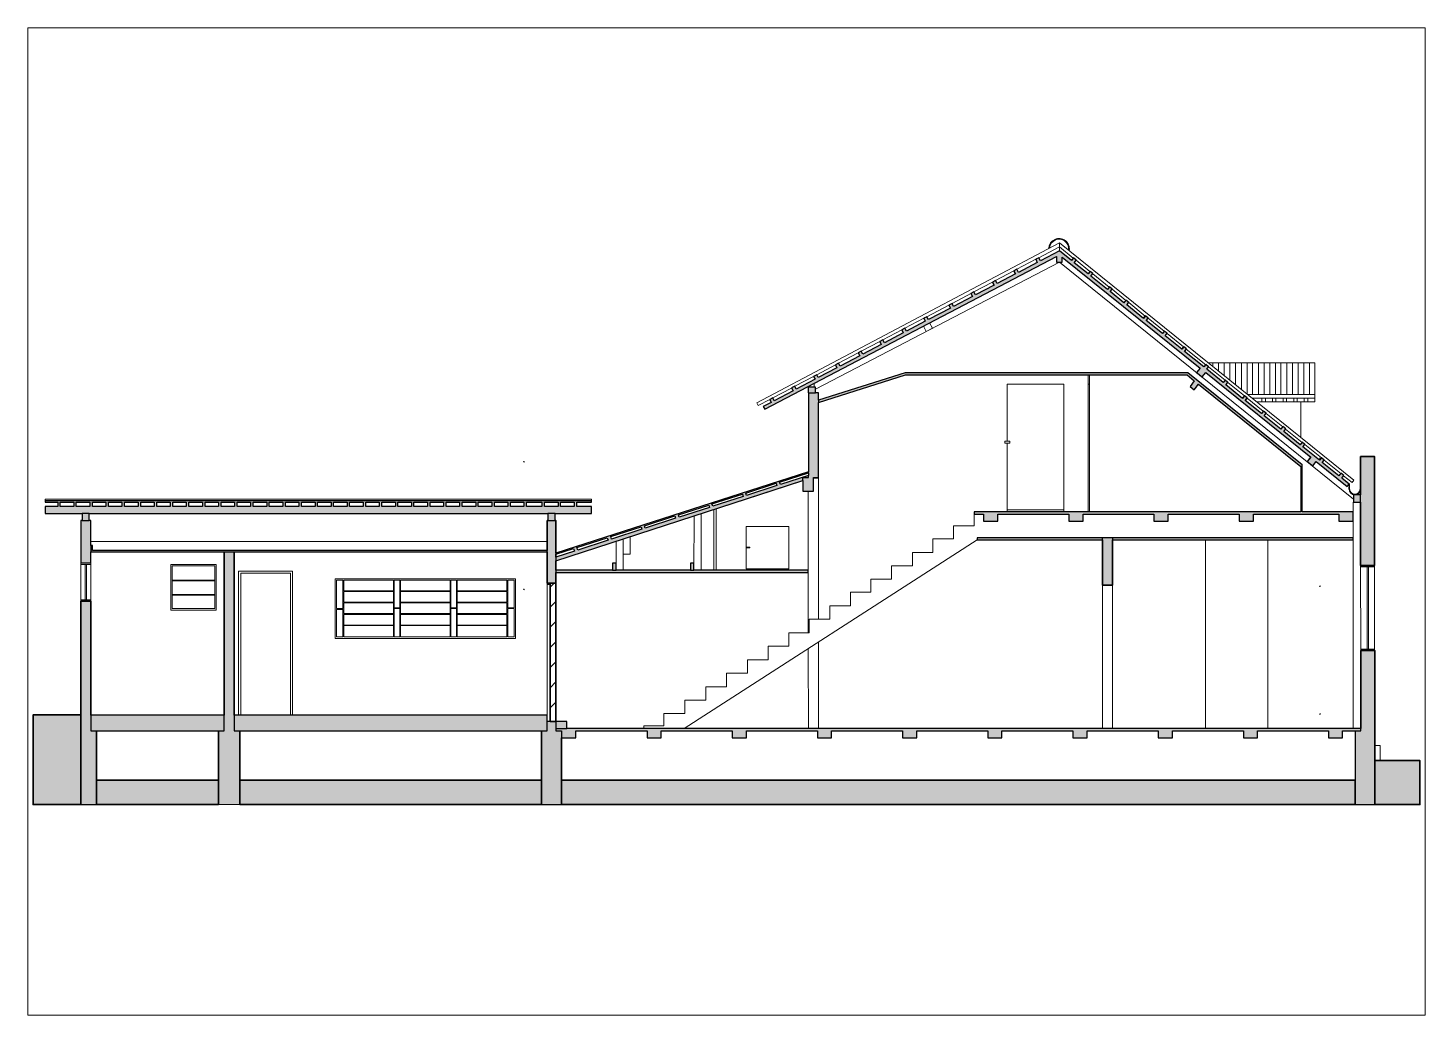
# Paper-space layout 'Layout2' of a CAD drawing. Header units: millimetres. Extents: x 30 to 267, y 21 to 189.
# The model-space entities are those that its viewports show. They can reach past a viewport. Long polylines and large blocks are cut down to what shows.
import ezdxf

# ---------------------------------------------------------------- set-up
doc = ezdxf.new("R2010")
doc.units = ezdxf.units.MM
doc.layers.get('0').update_dxf_attribs({"color": 250, "lineweight": 25})
for name, color, linetype, lineweight in [('A-ALV-___-___-EXI', 250, 'Continuous', 35), ('A-BAS-___-___-EXI', 250, 'Continuous', 35), ('A-COB-___-___-EXI', 250, 'Continuous', 25), ('A-ESC-___-___-EXI', 250, 'Continuous', 25), ('A-JAN-___-___-EXI', 250, 'Continuous', 25), ('A-POR-___-___-EXI', 250, 'Continuous', 25)]:
    doc.layers.add(name, color=color, linetype=linetype, lineweight=lineweight)

msp = doc.modelspace()

# ---------------------------------------------------------------- hatches: boundary and pattern name
at = {"layer": 'A-ALV-___-___-EXI'}
h = msp.add_hatch(color=11, dxfattribs=at)
h.paths.add_polyline_path([(324, -8551), (607, -8551), (607, -7513), (527, -7513), (527, -7382), (404, -7382), (404, -7513), (324, -7513), (324, -8209)])
h.paths.add_polyline_path([(12033, -8551), (12033, -6385), (11838, -6385), (11838, -7513), (11758, -7513), (11758, -8551)])
h.paths.add_polyline_path([(-5928, -8549), (-5928, -7513), (-6011, -7513), (-6011, -5693), (-6150, -5693), (-6150, -8549)])
h.paths.add_polyline_path([(-3915, -8549), (-3915, -7513), (-3995, -7513), (-3995, -4999), (-4134, -4999), (-4134, -7513), (-4214, -7513), (-4214, -8549)])
h.paths.add_polyline_path([(8347, -5467), (8347, -4800), (8208, -4800), (8208, -5467)])
h.paths.add_polyline_path([(446, -5438), (527, -5438), (527, -4560), (404, -4560), (404, -5438)])
h.paths.add_polyline_path([(11834, -5189), (12030, -5189), (12030, -3660), (11834, -3660), (11834, -4379)])
h.paths.add_polyline_path([(-6011, -5153), (-6011, -4560), (-6150, -4560), (-6150, -5153)])
h.paths.add_polyline_path([(3997, -4144), (4144, -4144), (4144, -3954), (4214, -3954), (4214, -2765), (4075, -2765), (4075, -3954), (3997, -3954), (3997, -4067)])
at = {"layer": 'A-ALV-___-___-EXI', "lineweight": 9}
for points in [[(446, -5578), (446, -5438), (440, -5438)], [(-3915, -8209), (-3915, -8209), (-3915, -7513)]]:
    msp.add_hatch(color=252, dxfattribs=at).paths.add_polyline_path(points)
at = {"layer": 'A-BAS-___-___-EXI', "true_color": 0xcb9898}
h = msp.add_hatch(color=253, dxfattribs=at)
h.paths.add_polyline_path([(8058, -8551), (11758, -8551), (11758, -8209), (607, -8209), (607, -8551), (2853, -8551)])
h.paths.add_polyline_path([(-3915, -8551), (324, -8551), (324, -8209), (-3915, -8209)])
h.paths.add_polyline_path([(-6821, -8551), (-6150, -8551), (-6150, -7291), (-6821, -7291)])
h.paths.add_polyline_path([(12668, -8551), (12668, -7933), (12033, -7933), (12033, -8551)])
h.paths.add_polyline_path([(-5928, -8549), (-4214, -8549), (-4214, -8209), (-5928, -8209)])
at = {"layer": 'A-COB-___-___-EXI', "lineweight": 9}
msp.add_hatch(color=252, dxfattribs=at).paths.add_polyline_path([(9497, -2723), (9531, -2675), (9496, -2722)])
at = {"layer": 'A-JAN-___-___-EXI', "true_color": 0xc19a82}
msp.add_hatch(color=33, dxfattribs=at).paths.add_polyline_path([(11646, -4080), (11674, -4047), (11568, -3961), (11596, -3926), (11556, -3894), (11529, -3930), (11296, -3742), (11324, -3708), (11286, -3677), (11258, -3711), (11024, -3523), (11051, -3489), (11013, -3458), (10986, -3493), (10753, -3305), (10781, -3270), (10741, -3238), (10714, -3273), (10481, -3086), (10509, -3050), (10469, -3019), (10443, -3055), (10214, -2870), (10241, -2835), (10203, -2805), (10174, -2841), (9941, -2651), (9970, -2618), (9930, -2586), (9902, -2620), (9671, -2432), (9698, -2398), (9658, -2366), (9630, -2400), (9359, -2182), (9386, -2147), (9348, -2117), (9321, -2151), (9088, -1963), (9116, -1927), (9075, -1898), (9048, -1931), (8820, -1748), (8847, -1714), (8809, -1683), (8782, -1717), (8548, -1528), (8575, -1495), (8537, -1463), (8509, -1497), (8315, -1341), (8343, -1307), (8303, -1275), (8275, -1309), (8044, -1122), (8071, -1087), (8033, -1056), (8004, -1090), (7810, -934), (7838, -899), (7798, -868), (7771, -903), (7602, -766), (7335, -907), (7313, -864), (7269, -887), (7291, -930), (7025, -1070), (7005, -1026), (6961, -1050), (6983, -1092), (6728, -1226), (6705, -1184), (6661, -1208), (6684, -1249), (6424, -1386), (6401, -1345), (6357, -1368), (6379, -1410), (6114, -1550), (6093, -1507), (6048, -1530), (6069, -1572), (5761, -1735), (5738, -1694), (5696, -1716), (5717, -1758), (5453, -1897), (5430, -1856), (5386, -1879), (5408, -1920), (5143, -2060), (5122, -2018), (5078, -2042), (5098, -2083), (4838, -2220), (4818, -2179), (4774, -2202), (4795, -2243), (4520, -2387), (4499, -2347), (4455, -2370), (4476, -2410), (4212, -2549), (4191, -2509), (4146, -2533), (4167, -2573), (3903, -2712), (3882, -2672), (3838, -2695), (3858, -2735), (3593, -2874), (3574, -2834), (3530, -2857), (3549, -2898), (3440, -2955), (3461, -2993), (7562, -845), (7562, -925), (7642, -925), (7642, -857), (9579, -2416), (9529, -2478), (9607, -2540), (9657, -2479), (11133, -3667), (11083, -3730), (11161, -3791), (11211, -3730)])
h = msp.add_hatch(color=33, dxfattribs=at)
h.paths.add_polyline_path([(3203, -7612), (3203, -7513), (4201, -7513), (4201, -7612), (4400, -7612), (4400, -7513), (5398, -7513), (5398, -7612), (5597, -7612), (5597, -7513), (6595, -7513), (6595, -7612), (6794, -7612), (6794, -7513), (7792, -7513), (7792, -7612), (7992, -7612), (7992, -7513), (8989, -7513), (8989, -7612), (9189, -7612), (9189, -7513), (10186, -7513), (10186, -7612), (10386, -7612), (10386, -7513), (11382, -7513), (11382, -7612), (11581, -7612), (11581, -7513), (11838, -7513), (11838, -7483), (527, -7483), (527, -7513), (607, -7513), (607, -7612), (807, -7612), (807, -7513), (1808, -7513), (1808, -7612), (2006, -7612), (2006, -7513), (3005, -7513), (3005, -7612)])
h.paths.add_polyline_path([(-2353, -7513), (404, -7513), (404, -7293), (-3995, -7293), (-3995, -7513)])
h.paths.add_polyline_path([(-6011, -7513), (-4134, -7513), (-4134, -7293), (-6011, -7293)])
h.paths.add_polyline_path([(527, -5290), (4073, -5290), (4073, -5258), (527, -5258)])
h.paths.add_polyline_path([(527, -5125), (3997, -3997), (3997, -3954), (4075, -3954), (4075, -3924), (3680, -4051), (3669, -4020), (4075, -3890), (4075, -3873), (527, -5016), (527, -5032), (775, -4952), (786, -4988), (527, -5072)])
h.paths.add_polyline_path([(-4955, -4999), (404, -4999), (404, -4978), (-5987, -4978), (-5987, -4908), (-6011, -4908), (-6011, -4999)])
h.paths.add_polyline_path([(833, -4973), (822, -4937), (1248, -4800), (1261, -4834), (901, -4951)])
h.paths.add_polyline_path([(6448, -4830), (8208, -4830), (8208, -4800), (6448, -4800)])
h.paths.add_polyline_path([(8347, -4830), (11731, -4830), (11731, -4800), (8347, -4800)])
h.paths.add_polyline_path([(1307, -4819), (1297, -4784), (1723, -4647), (1734, -4681), (1551, -4740)])
h.paths.add_polyline_path([(1782, -4665), (1772, -4631), (2198, -4494), (2209, -4527)])
h.paths.add_polyline_path([(8930, -4568), (9130, -4568), (9130, -4469), (10127, -4469), (10127, -4568), (10327, -4568), (10327, -4469), (11530, -4469), (11530, -4568), (11731, -4568), (11731, -4437), (11013, -4437), (11013, -3776), (9406, -2483), (5433, -2483), (4214, -2867), (4214, -2899), (5438, -2512), (9396, -2512), (9497, -2595), (9441, -2675), (9496, -2722), (9556, -2641), (10994, -3799), (10994, -4437), (6403, -4437), (6403, -4469), (6536, -4469), (6536, -4568), (6737, -4568), (6737, -4469), (7733, -4469), (7733, -4568), (7933, -4568), (7933, -4469), (8930, -4469)])
h.paths.add_polyline_path([(2257, -4511), (2247, -4478), (2673, -4341), (2684, -4373), (2665, -4379)])
h.paths.add_polyline_path([(-6131, -4460), (1025, -4460), (1025, -4361), (818, -4361), (818, -4300), (1025, -4300), (1025, -4281), (-6650, -4281), (-6650, -4300), (-6475, -4300), (-6475, -4361), (-6650, -4361), (-6650, -4460)])
h.paths.add_polyline_path([(-5762, -4361), (-5762, -4300), (-5572, -4300), (-5572, -4361), (-5606, -4361)])
h.paths.add_polyline_path([(-6213, -4361), (-6213, -4300), (-6023, -4300), (-6023, -4361)])
h.paths.add_polyline_path([(556, -4361), (366, -4361), (366, -4300), (556, -4300)])
h.paths.add_polyline_path([(782, -4361), (592, -4361), (592, -4300), (782, -4300)])
h.paths.add_polyline_path([(-5987, -4361), (-5987, -4300), (-5797, -4300), (-5797, -4361)])
h.paths.add_polyline_path([(330, -4361), (113, -4361), (113, -4300), (330, -4300)])
h.paths.add_polyline_path([(-6249, -4361), (-6439, -4361), (-6439, -4300), (-6249, -4300)])
h.paths.add_polyline_path([(-5534, -4361), (-5534, -4300), (-5346, -4300), (-5346, -4361)])
h.paths.add_polyline_path([(-149, -4361), (-339, -4361), (-339, -4300), (-149, -4300)])
h.paths.add_polyline_path([(-5082, -4361), (-5082, -4300), (-4894, -4300), (-4894, -4361), (-4955, -4361)])
h.paths.add_polyline_path([(-5308, -4361), (-5308, -4300), (-5120, -4300), (-5120, -4361)])
h.paths.add_polyline_path([(-375, -4361), (-565, -4361), (-565, -4300), (-375, -4300)])
h.paths.add_polyline_path([(77, -4361), (-113, -4361), (-113, -4300), (77, -4300)])
h.paths.add_polyline_path([(-4404, -4361), (-4404, -4300), (-4216, -4300), (-4216, -4361), (-4304, -4361)])
h.paths.add_polyline_path([(-4856, -4361), (-4856, -4300), (-4668, -4300), (-4668, -4361)])
h.paths.add_polyline_path([(-4442, -4361), (-4630, -4361), (-4630, -4300), (-4442, -4300)])
h.paths.add_polyline_path([(-827, -4361), (-1016, -4361), (-1016, -4300), (-827, -4300)])
h.paths.add_polyline_path([(-601, -4361), (-791, -4361), (-791, -4300), (-601, -4300)])
h.paths.add_polyline_path([(-3727, -4361), (-3727, -4300), (-3537, -4300), (-3537, -4361), (-3654, -4361)])
h.paths.add_polyline_path([(-4178, -4361), (-4178, -4300), (-3991, -4300), (-3991, -4361)])
h.paths.add_polyline_path([(-3953, -4361), (-3953, -4300), (-3765, -4300), (-3765, -4361)])
h.paths.add_polyline_path([(-2182, -4361), (-2372, -4361), (-2372, -4300), (-2182, -4300)])
h.paths.add_polyline_path([(-1956, -4361), (-2146, -4361), (-2146, -4300), (-1956, -4300)])
h.paths.add_polyline_path([(-3275, -4361), (-3275, -4300), (-3085, -4300), (-3085, -4361)])
h.paths.add_polyline_path([(-1730, -4361), (-1920, -4361), (-1920, -4300), (-1730, -4300)])
h.paths.add_polyline_path([(-3501, -4361), (-3501, -4300), (-3311, -4300), (-3311, -4361)])
h.paths.add_polyline_path([(-1278, -4361), (-1468, -4361), (-1468, -4300), (-1278, -4300)])
h.paths.add_polyline_path([(-3049, -4361), (-3049, -4300), (-2859, -4300), (-2859, -4361)])
h.paths.add_polyline_path([(-1052, -4361), (-1242, -4361), (-1242, -4300), (-1052, -4300)])
h.paths.add_polyline_path([(-1504, -4361), (-1694, -4361), (-1694, -4300), (-1504, -4300)])
h.paths.add_polyline_path([(-2823, -4361), (-2823, -4300), (-2633, -4300), (-2633, -4361)])
h.paths.add_polyline_path([(-2597, -4361), (-2597, -4300), (-2408, -4300), (-2408, -4361)])
h.paths.add_polyline_path([(2730, -4358), (2719, -4325), (3149, -4188), (3159, -4220), (2853, -4319)])
h.paths.add_polyline_path([(3205, -4205), (3195, -4173), (3623, -4034), (3632, -4067)])
h = msp.add_hatch(color=33, dxfattribs=at)
h.paths.add_polyline_path([(527, -7483), (678, -7483), (678, -7382), (527, -7382)])
h.paths.add_polyline_path([(2466, -5258), (2466, -5159), (2418, -5159), (2418, -5258)])
h.paths.add_polyline_path([(1320, -5258), (1371, -5258), (1371, -5159), (1320, -5159)])
h.paths.add_polyline_path([(-6032, -4560), (-6032, -4460), (-6131, -4460), (-6131, -4560)])
h.paths.add_polyline_path([(516, -4560), (516, -4460), (415, -4460), (415, -4560)])
h.paths.add_polyline_path([(11735, -4298), (11834, -4298), (11834, -4197), (11735, -4197)])
h.paths.add_polyline_path([(4073, -2765), (4174, -2765), (4174, -2683), (4073, -2683)])
at = {"layer": 'A-JAN-___-___-EXI'}
h = msp.add_hatch(dxfattribs=at)
h.set_pattern_fill('FP_1', color=8, style=0, pattern_type=2)
h.set_pattern_definition([(45, (0, 0), (-141.4214, 141.4214), [])])
h.paths.add_polyline_path([(527, -7382), (527, -5438), (446, -5438), (446, -7382)])

# ---------------------------------------------------------------- linework, layer by layer
at = {"layer": 'A-ALV-___-___-EXI', "color": 18, "lineweight": 9}
for p, q in [((3195, -4173), (3623, -4035)), ((2720, -4326), (3149, -4188)), ((3148, -4188), (3159, -4220)), ((4073, -5258), (4073, -4144)), ((2568, -5258), (2568, -4465)), ((2747, -5258), (2747, -4405)), ((2777, -5258), (2777, -4395)), ((-6011, -4851), (404, -4851)), ((1470, -5258), (1470, -4819)), ((404, -5438), (404, -7293))]:
    msp.add_line(p, q, dxfattribs=at)
at = {"layer": 'A-ALV-___-___-EXI', "color": 28, "lineweight": 15}
for p, q in [((4214, -3964), (4214, -5946)), ((11731, -4800), (11731, -4568)), ((9654, -4830), (9654, -7483)), ((10532, -4830), (10532, -7483)), ((11731, -7483), (11731, -4830)), ((4073, -5290), (4073, -6136)), ((4214, -6265), (4214, -7483)), ((4075, -7483), (4073, -6358)), ((807, -7612), (807, -7513))]:
    msp.add_line(p, q, dxfattribs=at)
at = {"layer": 'A-ALV-___-___-EXI'}
for p, q in [((-4134, -4999), (-4134, -7293)), ((-3995, -7293), (-3995, -4999)), ((527, -5072), (527, -5032)), ((527, -5258), (527, -5125)), ((527, -5438), (527, -5290)), ((-5928, -8209), (-5928, -7513)), ((-4214, -7513), (-4214, -8209)), ((-3915, -8209), (-3915, -7513)), ((324, -7513), (324, -8209)), ((607, -8209), (607, -7612))]:
    msp.add_line(p, q, dxfattribs=at)
at = {"layer": 'A-ALV-___-___-EXI', "color": 252, "lineweight": 9}
msp.add_line((404, -7293), (404, -5438), dxfattribs=at)
at = {"layer": 'A-ALV-___-___-EXI', "color": 18, "lineweight": 9, "flags": 128}
for points in [[(8005, -2512), (8005, -4437), (8005, -2643), (8026, -2643), (8026, -4437), (8026, -2512)], [(2471, -4496), (3564, -4142), (3997, -4000)], [(1025, -4281), (1025, -4260), (-6650, -4260), (-6650, -4281)], [(2466, -5258), (2471, -4496), (1371, -4851), (1371, -5159)], [(1569, -4788), (1569, -5030), (1470, -5030)], [(-4214, -8549), (-4214, -8551), (-3915, -8551)]]:
    msp.add_lwpolyline(points, dxfattribs=at)
for points in [[(81, -3732), (79, -3730), (77, -3728), (75, -3730), (73, -3732), (75, -3734), (77, -3736), (79, -3734)], [(11266, -5482), (11264, -5480), (11262, -5478), (11260, -5480), (11258, -5482), (11260, -5484), (11262, -5486), (11264, -5484)], [(11268, -7278), (11266, -7276), (11264, -7274), (11262, -7276), (11260, -7278), (11262, -7280), (11264, -7283), (11266, -7280)]]:
    msp.add_lwpolyline(points, close=True, dxfattribs=at)
at = {"layer": 'A-ALV-___-___-EXI'}
for points in [[(11834, -4298), (11834, -5189), (12030, -5189), (12030, -3660), (11834, -3660), (11834, -4197)], [(415, -4560), (404, -4560), (404, -4978)], [(527, -5016), (527, -4560), (516, -4560)], [(8208, -4830), (8208, -5467), (8347, -5467), (8347, -4830)], [(404, -4999), (404, -5438), (446, -5438), (527, -5438), (527, -7382), (446, -7382), (446, -5438)], [(-6011, -7293), (-6011, -5693), (-6150, -5693), (-6150, -7291)], [(12033, -7933), (12033, -6385), (11838, -6385), (11838, -7483)]]:
    msp.add_lwpolyline(points, dxfattribs=at)
at = {"layer": 'A-ALV-___-___-EXI', "color": 252, "lineweight": 9, "flags": 128}
for points in [[(4214, -3954), (4214, -3964), (4144, -3954), (4214, -3964), (4144, -3964), (4214, -3964)], [(6448, -4830), (6445, -4830)]]:
    msp.add_lwpolyline(points, close=True, dxfattribs=at)
at = {"layer": 'A-ALV-___-___-EXI', "color": 28, "lineweight": 15, "flags": 128}
for points in [[(11731, -4437), (11731, -4298), (11735, -4298)], [(404, -7293), (404, -5457), (446, -5457)], [(12111, -7933), (12111, -7722), (12033, -7722)]]:
    msp.add_lwpolyline(points, dxfattribs=at)
at = {"layer": 'A-ALV-___-___-EXI', "color": 252, "lineweight": 9, "flags": 128}
for points in [[(6445, -4830), (6448, -4830), (6445, -4830), (6448, -4828)], [(-6150, -8551), (-5933, -8551), (-6150, -8551), (-5933, -8551), (-5933, -8549), (-5933, -8551), (-5933, -8549), (-5933, -8551), (-6150, -8551), (-3915, -8551), (-4214, -8551), (-4214, -8549), (-3915, -8549)]]:
    msp.add_lwpolyline(points, dxfattribs=at)
at = {"layer": 'A-ALV-___-___-EXI', "color": 252, "lineweight": 9}
for points in [[(440, -5438), (446, -5578)], [(-3915, -8209), (-3915, -7513)]]:
    msp.add_lwpolyline(points, close=True, dxfattribs=at)
at = {"layer": 'A-BAS-___-___-EXI'}
for points in [[(-6150, -7291), (-6821, -7291), (-6821, -8551), (-6150, -8551)], [(12033, -8551), (12668, -8551), (12668, -7933), (12033, -7933)], [(-5928, -8549), (-4214, -8549), (-4214, -8209), (-5928, -8209)], [(-3915, -8209), (-3915, -8551), (324, -8551), (324, -8209)], [(607, -8209), (607, -8551), (11758, -8551), (11758, -8209)]]:
    msp.add_lwpolyline(points, close=True, dxfattribs=at)
at = {"layer": 'A-COB-___-___-EXI', "color": 18, "lineweight": 9}
for p, q in [((7269, -887), (7005, -1026)), ((7291, -930), (7266, -887)), ((7311, -864), (7311, -865)), ((7562, -845), (7562, -925)), ((7602, -925), (7602, -927)), ((9579, -2417), (7642, -857)), ((8031, -1057), (7837, -901)), ((6961, -1050), (6705, -1184)), ((6981, -1093), (6958, -1049)), ((8030, -1058), (8004, -1090)), ((8302, -1276), (8070, -1089)), ((6367, -1362), (6093, -1507)), ((6378, -1410), (6357, -1368)), ((6661, -1208), (6401, -1345)), ((6681, -1251), (6658, -1208)), ((8303, -1275), (8301, -1277)), ((8536, -1464), (8342, -1308)), ((6048, -1531), (5739, -1694)), ((6069, -1572), (6046, -1531)), ((8808, -1684), (8575, -1495)), ((5696, -1716), (5430, -1856)), ((5717, -1758), (5694, -1716)), ((9075, -1899), (8847, -1715)), ((5386, -1880), (5122, -2019)), ((5407, -1921), (5386, -1879)), ((9075, -1898), (9048, -1931)), ((9347, -2118), (9114, -1930)), ((5078, -2042), (4818, -2179)), ((5098, -2083), (5077, -2043)), ((5120, -2018), (5120, -2019)), ((9359, -2182), (9386, -2149)), ((9657, -2368), (9385, -2148)), ((4774, -2202), (4499, -2347)), ((4794, -2243), (4773, -2202)), ((4147, -2533), (3883, -2672)), ((4167, -2573), (4147, -2533)), ((4455, -2371), (4191, -2510)), ((4476, -2410), (4455, -2371)), ((9658, -2366), (9656, -2368)), ((11132, -3668), (9657, -2480)), ((9929, -2587), (9697, -2400)), ((3838, -2696), (3574, -2835)), ((3857, -2736), (3836, -2696)), ((4094, -2683), (4094, -2664)), ((4153, -2683), (4153, -2632)), ((9930, -2586), (9901, -2619)), ((10202, -2807), (9969, -2619)), ((3549, -2898), (3528, -2858)), ((10099, -2780), (10174, -2840)), ((10215, -2869), (10241, -2837)), ((10467, -3021), (10239, -2837)), ((10458, -3034), (10441, -3054)), ((10739, -3240), (10507, -3053)), ((11012, -3460), (10779, -3272)), ((11284, -3679), (11050, -3491)), ((11554, -3897), (11322, -3710)), ((11644, -4080), (11211, -3731)), ((11826, -4116), (11834, -4114))]:
    msp.add_line(p, q, dxfattribs=at)
at = {"layer": 'A-COB-___-___-EXI', "color": 28, "lineweight": 15}
for p, q in [((9759, -2392), (9759, -2343)), ((9839, -2457), (9839, -2343)), ((9918, -2521), (9918, -2343)), ((9998, -2586), (9998, -2343)), ((10078, -2649), (10078, -2343)), ((10158, -2715), (10158, -2343)), ((10238, -2778), (10238, -2343)), ((10316, -2789), (10316, -2343)), ((10397, -2789), (10397, -2343)), ((10477, -2789), (10477, -2343)), ((10557, -2789), (10557, -2343)), ((10637, -2789), (10637, -2343)), ((10715, -2789), (10715, -2343)), ((10796, -2789), (10796, -2343)), ((10876, -2789), (10876, -2343)), ((10956, -2789), (10956, -2343)), ((11036, -2789), (11036, -2343)), ((11114, -2789), (11114, -2343)), ((11192, -2789), (10251, -2789)), ((11192, -2839), (10312, -2839)), ((10445, -2839), (10445, -2888)), ((10496, -2888), (10496, -2839)), ((10595, -2839), (10595, -2888)), ((10644, -2888), (10644, -2839)), ((10745, -2839), (10745, -2888)), ((10794, -2888), (10794, -2839)), ((10895, -2839), (10895, -2888)), ((10943, -2888), (10943, -2839)), ((10994, -3388), (10994, -2888)), ((11043, -2839), (11043, -2888))]:
    msp.add_line(p, q, dxfattribs=at)
at = {"layer": 'A-COB-___-___-EXI', "color": 18, "lineweight": 9, "flags": 128}
for points in [[(3530, -2858), (3370, -2943), (3351, -2903), (7602, -655), (7602, -767)], [(7797, -869), (7602, -712), (7313, -864)], [(7602, -655), (11741, -3990), (11714, -4026), (11594, -3929)], [(7562, -845), (3461, -2995), (3439, -2955)], [(8536, -1464), (8535, -1463), (8509, -1497)], [(8809, -1684), (8807, -1683), (8780, -1716)], [(5690, -1826), (5730, -1902), (5818, -1856), (5778, -1780)], [(9347, -2118), (9346, -2117), (9319, -2150)], [(9607, -2539), (9605, -2542), (9527, -2478), (9579, -2416)], [(10202, -2807), (10200, -2805), (10173, -2839), (10174, -2840)], [(11012, -3459), (11011, -3458), (10985, -3492)], [(11131, -3669), (11083, -3730), (11159, -3793), (11161, -3791)], [(11285, -3678), (11283, -3677), (11257, -3711)]]:
    msp.add_lwpolyline(points, dxfattribs=at)
at = {"layer": 'A-COB-___-___-EXI', "color": 28, "lineweight": 15, "flags": 128}
for points in [[(4174, -2713), (7602, -927), (11735, -4256)], [(9696, -2343), (11192, -2343), (11192, -2888)], [(11093, -2839), (11093, -2888), (11192, -2888), (10373, -2888)]]:
    msp.add_lwpolyline(points, dxfattribs=at)
at = {"layer": 'A-COB-___-___-EXI', "color": 252, "lineweight": 9, "flags": 128}
for points in [[(11013, -3776), (9407, -2483), (9445, -2512), (9443, -2512), (9445, -2512), (9443, -2512), (9445, -2512), (9474, -2537)], [(9531, -2675), (9497, -2723), (9496, -2722), (9497, -2723), (9557, -2641)]]:
    msp.add_lwpolyline(points, dxfattribs=at)
at = {"layer": 'A-COB-___-___-EXI', "color": 252, "lineweight": 9}
for points in [[(9559, -2606), (9546, -2594), (9539, -2589)], [(9557, -2641), (10994, -3800), (10967, -3776)]]:
    msp.add_lwpolyline(points, dxfattribs=at)
at = {"layer": 'A-COB-___-___-EXI', "color": 18, "lineweight": 9, "flags": 128}
msp.add_lwpolyline([(11266, -3686), (11264, -3684), (11262, -3681), (11260, -3684), (11258, -3686), (11260, -3688), (11262, -3690), (11264, -3688)], close=True, dxfattribs=at)
at = {"layer": 'A-COB-___-___-EXI', "color": 18, "lineweight": 9}
msp.add_lwpolyline([(11672, -4049), (11670, -4116), (11680, -4114), (11680, -4045), (11638, -4009), (11634, -4015)], dxfattribs=at)
for points, knots in [([(7739, -762), (7748, -709), (7727, -656), (7684, -623), (7642, -590), (7584, -584), (7536, -607), (7487, -630), (7455, -677), (7452, -731)], [0, 0, 0, 0, 1, 1, 1, 2, 2, 2, 3, 3, 3, 3]), ([(7730, -755), (7736, -707), (7716, -659), (7677, -630), (7638, -601), (7586, -596), (7542, -616), (7498, -635), (7468, -677), (7463, -726)], [0, 0, 0, 0, 1, 1, 1, 2, 2, 2, 3, 3, 3, 3]), ([(11672, -4115), (11672, -4160), (11708, -4197), (11753, -4197), (11798, -4196), (11834, -4160), (11834, -4115)], [0, 0, 0, 0, 1, 1, 1, 2, 2, 2, 2]), ([(11680, -4115), (11680, -4155), (11713, -4188), (11753, -4188), (11793, -4188), (11826, -4156), (11826, -4115)], [0, 0, 0, 0, 1, 1, 1, 2, 2, 2, 2])]:
    msp.add_open_spline(points, degree=3, knots=knots, dxfattribs=at)
at = {"layer": 'A-ESC-___-___-EXI'}
for p, q in [((4075, -2765), (4075, -3873)), ((4075, -3890), (4075, -3924)), ((-6032, -4460), (415, -4460)), ((8347, -4800), (8208, -4800)), ((2418, -5258), (1371, -5258)), ((446, -7382), (404, -7382)), ((11758, -7513), (11758, -8209)), ((-6150, -8549), (-5928, -8549)), ((324, -8551), (607, -8551)), ((11758, -8551), (12033, -8551))]:
    msp.add_line(p, q, dxfattribs=at)
at = {"layer": 'A-ESC-___-___-EXI', "color": 251, "lineweight": 15}
msp.add_line((2327, -7483), (6448, -4828), dxfattribs=at)
at = {"layer": 'A-ESC-___-___-EXI'}
for points in [[(7562, -845), (7562, -925), (7642, -925), (7642, -857), (9579, -2416), (9529, -2478), (9607, -2540), (9657, -2479), (11133, -3667), (11083, -3730), (11161, -3791), (11211, -3730), (11646, -4080), (11674, -4047), (11568, -3961), (11596, -3926), (11556, -3894), (11529, -3930), (11296, -3742), (11324, -3708), (11286, -3677), (11258, -3711), (11024, -3523), (11051, -3489), (11013, -3458), (10986, -3493), (10753, -3305), (10781, -3270), (10741, -3238), (10714, -3273), (10481, -3086), (10509, -3050), (10469, -3019), (10443, -3055), (10214, -2870), (10241, -2835), (10203, -2805), (10174, -2841), (9941, -2651), (9970, -2618), (9930, -2586), (9902, -2620), (9671, -2432), (9698, -2398), (9658, -2366), (9630, -2400), (9359, -2182), (9386, -2147), (9348, -2117), (9321, -2151), (9088, -1963), (9116, -1927), (9075, -1898), (9048, -1931), (8820, -1748), (8847, -1714), (8809, -1683), (8782, -1717), (8548, -1528), (8575, -1495), (8537, -1463), (8509, -1497), (8315, -1341), (8343, -1307), (8303, -1275), (8275, -1309), (8044, -1122), (8071, -1087), (8033, -1056), (8004, -1090), (7810, -934), (7838, -899), (7798, -868), (7771, -903), (7602, -766), (7335, -907), (7313, -864), (7269, -887), (7291, -930), (7025, -1070), (7005, -1026), (6961, -1050), (6983, -1092), (6728, -1226), (6705, -1184), (6661, -1208), (6684, -1249), (6424, -1386), (6401, -1345), (6357, -1368), (6379, -1410), (6114, -1550), (6093, -1507), (6048, -1530), (6069, -1572), (5761, -1735), (5738, -1694), (5696, -1716), (5717, -1758), (5453, -1897), (5430, -1856), (5386, -1879), (5408, -1920), (5143, -2060), (5122, -2018), (5078, -2042), (5098, -2083), (4838, -2220), (4818, -2179), (4774, -2202), (4795, -2243), (4520, -2387), (4499, -2347), (4455, -2370), (4476, -2410), (4212, -2549), (4191, -2509), (4146, -2533), (4167, -2573), (3903, -2712), (3882, -2672), (3838, -2695), (3858, -2735), (3593, -2874), (3574, -2834), (3530, -2857), (3549, -2898), (3440, -2955), (3461, -2993)], [(6536, -4568), (6737, -4568), (6737, -4469), (7733, -4469), (7733, -4568), (7933, -4568), (7933, -4469), (8930, -4469), (8930, -4568), (9130, -4568), (9130, -4469), (10127, -4469), (10127, -4568), (10327, -4568), (10327, -4469), (11530, -4469), (11530, -4568), (11731, -4568), (11731, -4437), (11013, -4437), (11013, -3776), (9406, -2483), (5433, -2483), (4214, -2867), (4214, -2899), (5438, -2512), (9396, -2512), (9497, -2595), (9441, -2675), (9496, -2722), (9556, -2641), (10994, -3799), (10994, -4437), (6403, -4437), (6403, -4469), (6536, -4469)], [(4174, -2765), (4174, -2683), (4073, -2683), (4073, -2765)], [(3997, -3954), (4075, -3954), (4075, -3924), (3680, -4051), (3669, -4020), (4075, -3890), (4075, -3873), (527, -5016), (527, -5032), (775, -4952), (786, -4988), (527, -5072), (527, -5125), (3997, -3997)], [(3205, -4205), (3195, -4173), (3623, -4034), (3632, -4067)], [(-6439, -4300), (-6249, -4300), (-6249, -4361), (-6439, -4361)], [(-6213, -4300), (-6023, -4300), (-6023, -4361), (-6213, -4361)], [(-5987, -4300), (-5797, -4300), (-5797, -4361), (-5987, -4361)], [(-5762, -4300), (-5572, -4300), (-5572, -4361), (-5762, -4361)], [(-5534, -4300), (-5346, -4300), (-5346, -4361), (-5534, -4361)], [(-5308, -4300), (-5120, -4300), (-5120, -4361), (-5308, -4361)], [(-5082, -4300), (-4894, -4300), (-4894, -4361), (-5082, -4361)], [(-4856, -4300), (-4668, -4300), (-4668, -4361), (-4856, -4361)], [(-4630, -4300), (-4442, -4300), (-4442, -4361), (-4630, -4361)], [(-4404, -4300), (-4216, -4300), (-4216, -4361), (-4404, -4361)], [(-4178, -4300), (-3991, -4300), (-3991, -4361), (-4178, -4361)], [(-3953, -4300), (-3765, -4300), (-3765, -4361), (-3953, -4361)], [(-3727, -4300), (-3537, -4300), (-3537, -4361), (-3727, -4361)], [(-3501, -4300), (-3311, -4300), (-3311, -4361), (-3501, -4361)], [(-3275, -4300), (-3085, -4300), (-3085, -4361), (-3275, -4361)], [(-3049, -4300), (-2859, -4300), (-2859, -4361), (-3049, -4361)], [(-2823, -4300), (-2633, -4300), (-2633, -4361), (-2823, -4361)], [(-2597, -4300), (-2408, -4300), (-2408, -4361), (-2597, -4361)], [(-2372, -4300), (-2182, -4300), (-2182, -4361), (-2372, -4361)], [(-2146, -4300), (-1956, -4300), (-1956, -4361), (-2146, -4361)], [(-1920, -4300), (-1730, -4300), (-1730, -4361), (-1920, -4361)], [(-1694, -4300), (-1504, -4300), (-1504, -4361), (-1694, -4361)], [(-1468, -4300), (-1278, -4300), (-1278, -4361), (-1468, -4361)], [(-1242, -4300), (-1052, -4300), (-1052, -4361), (-1242, -4361)], [(-1016, -4300), (-827, -4300), (-827, -4361), (-1016, -4361)], [(-791, -4300), (-601, -4300), (-601, -4361), (-791, -4361)], [(-565, -4300), (-375, -4300), (-375, -4361), (-565, -4361)], [(-339, -4300), (-149, -4300), (-149, -4361), (-339, -4361)], [(-113, -4300), (77, -4300), (77, -4361), (-113, -4361)], [(113, -4300), (330, -4300), (330, -4361), (113, -4361)], [(366, -4300), (556, -4300), (556, -4361), (366, -4361)], [(592, -4300), (782, -4300), (782, -4361), (592, -4361)], [(2730, -4358), (2719, -4325), (3149, -4188), (3159, -4220)], [(11834, -4298), (11834, -4197), (11735, -4197), (11735, -4298)], [(-6131, -4560), (-6032, -4560), (-6032, -4460), (-6131, -4460)], [(516, -4560), (516, -4460), (415, -4460), (415, -4560)], [(1782, -4665), (1772, -4631), (2198, -4494), (2209, -4527)], [(2257, -4511), (2247, -4478), (2673, -4341), (2684, -4373)], [(1307, -4819), (1297, -4784), (1723, -4647), (1734, -4681)], [(404, -4999), (404, -4978), (-5987, -4978), (-5987, -4908), (-6011, -4908), (-6011, -4978), (-6011, -4999)], [(833, -4973), (822, -4937), (1248, -4800), (1261, -4834)], [(8208, -4830), (8208, -4800), (6448, -4800), (6448, -4830)], [(11731, -4830), (11731, -4800), (8347, -4800), (8347, -4830)], [(1320, -5258), (1371, -5258), (1371, -5159), (1320, -5159)], [(2418, -5258), (2466, -5258), (2466, -5159), (2418, -5159)], [(-6011, -7293), (-6011, -7513), (-4134, -7513), (-4134, -7293)], [(404, -7293), (-3995, -7293), (-3995, -7513), (404, -7513)], [(527, -7483), (678, -7483), (678, -7382), (527, -7382)]]:
    msp.add_lwpolyline(points, close=True, dxfattribs=at)
for points in [[(3997, -3997), (3997, -4144), (4144, -4144), (4144, -3954), (4214, -3954), (4214, -2899)], [(4214, -2867), (4214, -2765), (4174, -2765)], [(516, -4460), (1025, -4460), (1025, -4361), (818, -4361), (818, -4300), (1025, -4300), (1025, -4281), (-6650, -4281), (-6650, -4300), (-6475, -4300), (-6475, -4361), (-6650, -4361), (-6650, -4460), (-6131, -4460)], [(-6131, -4560), (-6150, -4560), (-6150, -5153), (-6011, -5153), (-6011, -4999)], [(-6011, -4908), (-6011, -4560), (-6032, -4560)], [(1320, -5258), (527, -5258), (527, -5290), (4073, -5290), (4073, -5258), (2466, -5258)], [(527, -7483), (527, -7513), (607, -7513), (607, -7612), (807, -7612), (807, -7513), (1808, -7513), (1808, -7612), (2006, -7612), (2006, -7513), (3005, -7513), (3005, -7612), (3203, -7612), (3203, -7513), (4201, -7513), (4201, -7612), (4400, -7612), (4400, -7513), (5398, -7513), (5398, -7612), (5597, -7612), (5597, -7513), (6595, -7513), (6595, -7612), (6794, -7612), (6794, -7513), (7792, -7513), (7792, -7612), (7992, -7612), (7992, -7513), (8989, -7513), (8989, -7612), (9189, -7612), (9189, -7513), (10186, -7513), (10186, -7612), (10386, -7612), (10386, -7513), (11382, -7513), (11382, -7612), (11581, -7612), (11581, -7513), (11838, -7513), (11838, -7483), (4559, -7483), (678, -7483)]]:
    msp.add_lwpolyline(points, dxfattribs=at)
at = {"layer": 'A-ESC-___-___-EXI', "color": 28, "lineweight": 15, "flags": 128}
msp.add_lwpolyline([(1763, -7483), (1763, -7443), (2042, -7443), (2042, -7272), (2338, -7272), (2338, -7084), (2631, -7084), (2631, -6894), (2924, -6894), (2924, -6704), (3218, -6704), (3218, -6514), (3507, -6514), (3507, -6324), (3798, -6324), (3798, -6136), (4087, -6136), (4087, -5946), (4377, -5946), (4377, -5756), (4666, -5756), (4666, -5566), (4951, -5566), (4951, -5381), (5242, -5381), (5242, -5195), (5535, -5195), (5535, -5007), (5825, -5007), (5825, -4817), (6114, -4817), (6114, -4633), (6403, -4633), (6403, -4469)], dxfattribs=at)
at = {"layer": 'A-JAN-___-___-EXI', "color": 18, "lineweight": 9}
for p, q in [((-6150, -5153), (-6150, -5693)), ((-6011, -5174), (-6150, -5174)), ((-6091, -5174), (-6091, -5672)), ((-6070, -5174), (-6070, -5672)), ((-6011, -5693), (-6011, -5153)), ((11834, -5189), (11838, -6385)), ((12030, -5208), (11834, -5208)), ((11925, -5208), (11925, -6366)), ((11944, -5208), (11944, -6366)), ((12030, -6385), (12030, -5189)), ((-4267, -5398), (-4867, -5398)), ((-4267, -5408), (-4867, -5408)), ((-6150, -5672), (-6011, -5672)), ((-4867, -5596), (-4267, -5596)), ((-4867, -5607), (-4267, -5607)), ((11838, -6366), (12030, -6366))]:
    msp.add_line(p, q, dxfattribs=at)
at = {"layer": 'A-JAN-___-___-EXI', "color": 18, "lineweight": 9, "flags": 128}
for points in [[(-4886, -5816), (-4248, -5816), (-4248, -5178), (-4886, -5178)], [(-4867, -5797), (-4267, -5797), (-4267, -5197), (-4867, -5197)], [(-41, -6214), (-2574, -6214), (-2574, -5379), (-41, -5379)], [(-2467, -5398), (-2467, -5797), (-2555, -5797), (-2555, -5398)], [(-1757, -5547), (-2456, -5547), (-2456, -5398), (-1757, -5398)], [(-1669, -5786), (-1747, -5786), (-1747, -5398), (-1669, -5398)], [(-959, -5547), (-1658, -5547), (-1658, -5398), (-959, -5398)], [(-871, -5786), (-949, -5786), (-949, -5398), (-871, -5398)], [(-162, -5547), (-860, -5547), (-860, -5398), (-162, -5398)], [(-62, -5786), (-62, -5398), (-151, -5398), (-151, -5786)], [(-2456, -5706), (-2456, -5558), (-1757, -5558), (-1757, -5706)], [(-1658, -5706), (-1658, -5558), (-959, -5558), (-959, -5706)], [(-860, -5706), (-860, -5558), (-162, -5558), (-162, -5706)], [(81, -5526), (79, -5524), (77, -5522), (75, -5524), (73, -5526), (75, -5528), (77, -5531), (79, -5528)], [(-2555, -5807), (-2467, -5807), (-2467, -6195), (-2555, -6195)], [(-1757, -5866), (-2456, -5866), (-2456, -5716), (-1757, -5716)], [(-2456, -6027), (-2456, -5877), (-1757, -5877), (-1757, -6027)], [(-1747, -6195), (-1747, -5797), (-1669, -5797), (-1669, -6195)], [(-959, -5866), (-1658, -5866), (-1658, -5716), (-959, -5716)], [(-1658, -6027), (-1658, -5877), (-959, -5877), (-959, -6027)], [(-949, -6195), (-949, -5797), (-871, -5797), (-871, -6195)], [(-860, -5716), (-860, -5866), (-162, -5866), (-162, -5716)], [(-860, -6027), (-860, -5877), (-162, -5877), (-162, -6027)], [(-151, -5797), (-62, -5797), (-62, -6195), (-151, -6195)], [(-2456, -6195), (-2456, -6035), (-1757, -6035), (-1757, -6195)], [(-1658, -6035), (-959, -6035), (-959, -6195), (-1658, -6195)], [(-860, -6195), (-860, -6035), (-162, -6035), (-162, -6195)]]:
    msp.add_lwpolyline(points, close=True, dxfattribs=at)
at = {"layer": 'A-POR-___-___-EXI', "color": 18, "lineweight": 9}
for p, q in [((6867, -3470), (6867, -4437)), ((6867, -4408), (7665, -4408))]:
    msp.add_line(p, q, dxfattribs=at)
at = {"layer": 'A-POR-___-___-EXI', "color": 28, "lineweight": 15}
for p, q in [((8208, -5467), (8208, -7483)), ((8347, -5467), (8347, -7483))]:
    msp.add_line(p, q, dxfattribs=at)
at = {"layer": 'A-POR-___-___-EXI', "color": 18, "lineweight": 9, "flags": 128}
for points in [[(7665, -4437), (7665, -2643), (6867, -2643), (6867, -3441)], [(-3932, -7293), (-3932, -5269), (-3174, -5269), (-3174, -7293)], [(-3902, -7293), (-3902, -5298), (-3203, -5298), (-3203, -7293)]]:
    msp.add_lwpolyline(points, dxfattribs=at)
for points in [[(6834, -3441), (6834, -3470), (6903, -3470), (6903, -3441)], [(3199, -5239), (3798, -5239), (3798, -4642), (3199, -4642)], [(3249, -4931), (3199, -4931), (3199, -4940), (3249, -4940)]]:
    msp.add_lwpolyline(points, close=True, dxfattribs=at)

psp = doc.layouts.new('Layout2')

# ---------------------------------------------------------------- viewports
at = {"layer": '0'}
psp.add_viewport(center=(148.5, 104.94), size=(237.6, 167.9109), view_center_point=(2923.35, -4572.25), view_height=13874.1949, dxfattribs=at)

doc.saveas('drawing.dxf')
